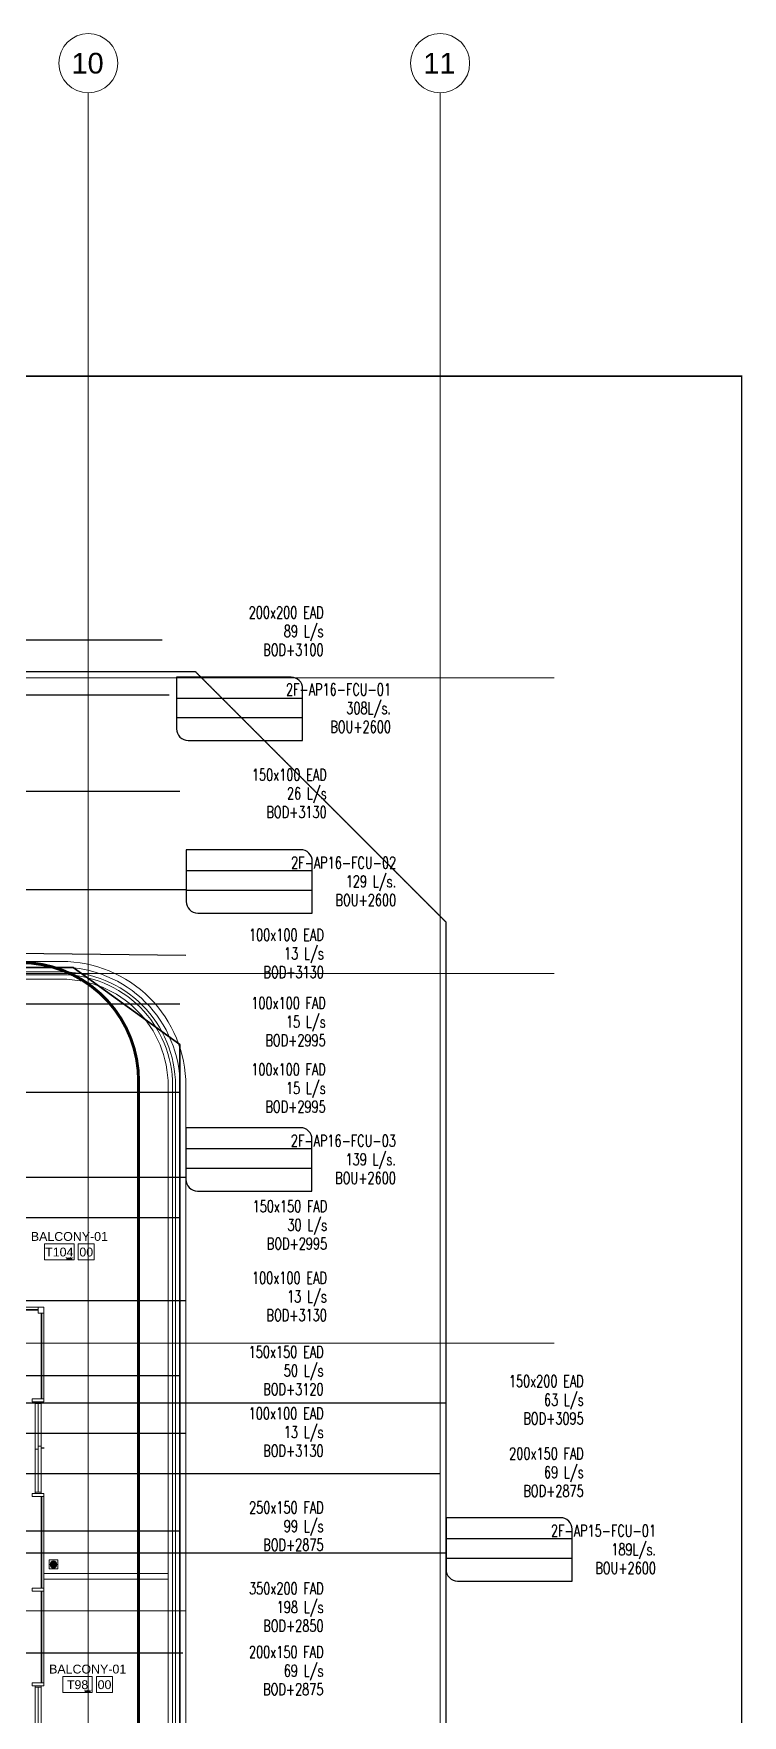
# Model space of a CAD drawing. Header units: millimetres. Extents: x -9226 to 166212, y -13 to 97274.
# Drawn here: x 48025 to 60013, y 68828 to 97274 of the extents above; entities that cross this region are included whole.
import ezdxf
from ezdxf.enums import TextEntityAlignment as Align

# ---------------------------------------------------------------- set-up
doc = ezdxf.new("R2010")
doc.units = ezdxf.units.MM
for name, pattern in [('23491-A-XR-GRID$0$23288-XR-Unit GRIDS$0$CENTER2', [28.575, 19.05, -3.175, 3.175, -3.175]), ('23491-GN-XR-PLOT LIMIT$0$DASHED', [0.75, 0.5, -0.25]), ('23491-GN-XR-PLOT LIMIT$0$PHANTOM2', [1.25, 0.625, -0.125, 0.125, -0.125, 0.125, -0.125]), ('23491-XR-AR-2ND FLOOR PLAN$0$1290A0 sheet$0$AUDIT_D_051024121621-1', [0])]:
    doc.linetypes.add(name, pattern=pattern)
doc.layers.get('0').update_dxf_attribs({"color": 8})
doc.layers.get('Defpoints').update_dxf_attribs({"color": 8})
for name, color, linetype in [('0-AC TEXT', 7, 'Continuous'), ('1.INS', 8, 'Continuous'), ('1.STR', 8, 'Continuous'), ('23491-GN-XR-PLOT LIMIT$0$ARCADE', 8, 'Continuous'), ('23491-GN-XR-PLOT LIMIT$0$BUILDING', 8, 'Continuous'), ('23491-GN-XR-PLOT LIMIT$0$PODIUM', 8, 'Continuous'), ('23491-GN-XR-PLOT LIMIT$0$RETAIL', 8, 'Continuous'), ('23491-XR-AR-2ND FLOOR PLAN$0$NEC-DR-FIXTURES', 8, 'Continuous'), ('cloud', 15, 'Continuous'), ('FAD', 3, 'Continuous'), ('TAGGING', 7, 'Continuous'), ('VCD SHE', 7, 'Continuous')]:
    doc.layers.add(name, color=color, linetype=linetype)
for name, color, linetype, lineweight in [('1.TAGGING', 7, 'Continuous', 5), ('1.XREF', 8, 'Continuous', 9), ('23491-A-XR-GRID$0$G-ANNO-GRID', 8, '23491-A-XR-GRID$0$23288-XR-Unit GRIDS$0$CENTER2', 0), ('23491-A-XR-GRID$0$G-ANNO-GRID-IDEN @ 100', 8, 'Continuous', 15), ('23491-GN-XR-PLOT LIMIT$0$G-ANNO-TTLB', 8, 'Continuous', 5), ('23491-XR-AR-2ND FLOOR PLAN$0$23491-XR-AR-TYP FLOOR 2ND TO 18TH$0$23491-XR-AR-TYP-FLOOR$0$A-FLOR-HRAL', 8, 'Continuous', 15), ('23491-XR-AR-2ND FLOOR PLAN$0$23491-XR-AR-TYP FLOOR 2ND TO 18TH$0$23491-XR-AR-TYP-FLOOR$0$A-FLOR-PN00', 8, 'Continuous', 5), ('23491-XR-AR-2ND FLOOR PLAN$0$23491-XR-AR-TYP FLOOR 2ND TO 18TH$0$23491-XR-AR-TYP-FLOOR$0$A-FLOR-PN01', 8, 'Continuous', 9), ('23491-XR-AR-2ND FLOOR PLAN$0$23491-XR-AR-TYP-FLOOR$0$A-Glaz-Sill', 8, 'Continuous', 5), ('23491-XR-AR-2ND FLOOR PLAN$0$23491-XR-AR-TYP-FLOOR$0$A-GLAZ-WNDO', 8, 'Continuous', 13), ('23491-XR-AR-2ND FLOOR PLAN$0$23491-XR-AR-TYP-FLOOR$0$A-WALL-CAVI', 8, 'Continuous', 15), ('23491-XR-AR-2ND FLOOR PLAN$0$A-ANNO-DIMS', 8, 'Continuous', 5), ('23491-XR-AR-2ND FLOOR PLAN$0$A-FLOR-IDEN', 8, 'Continuous', 9), ('23491-XR-AR-2ND FLOOR PLAN$0$A-FLOR-IDEN @ 10', 8, 'Continuous', 9), ('23491-XR-AR-2ND FLOOR PLAN$0$A-FLOR-IDEN @ 100', 8, 'Continuous', 9), ('23491-XR-AR-2ND FLOOR PLAN$0$A-FLOR-IDEN @ 5', 8, 'Continuous', 9), ('23491-XR-AR-2ND FLOOR PLAN$0$A-FLOR-IDEN @ 8', 8, 'Continuous', 9), ('23491-XR-AR-2ND FLOOR PLAN$0$A-WALL-CAVI', 8, 'Continuous', 15), ('23491-XR-AR-2ND FLOOR PLAN$0$NEC- Glass', 8, 'Continuous', 5), ('A-ANNO-DIMS', 8, 'Continuous', 9), ('MH SLAB', 15, 'Continuous', 0)]:
    doc.layers.add(name, color=color, linetype=linetype, lineweight=lineweight)
doc.styles.add('23491-A-XR-GRID$0$SDC-TEXT', font='arial.ttf')
doc.styles.add('23491-XR-AR-2ND FLOOR PLAN$0$SDC-TEXT_4_2', font='arial.ttf')
doc.styles.add('ROMANS', font='isocp.shx', dxfattribs={"width": 0.8})
doc.styles.add('ROMANS100', font='romans.shx', dxfattribs={"width": 0.7, "height": 100})
doc.styles.get("Standard").update_dxf_attribs({"font": 'romans.shx', "height": 200})
doc.dimstyles.new('ISO-25', dxfattribs={"dimtxt": 200, "dimasz": 150, "dimexe": 1.25, "dimexo": 0.625, "dimgap": 1, "dimtad": 1, "dimtoh": 1, "dimdec": 0, "dimrnd": 5, "dimtxsty": 'Standard', "dimcen": 2.5, "dimclrd": 256, "dimclre": 256, "dimclrt": 7, "dimadec": 0, "dimazin": 0, "dimtfac": 1, "dimtdec": 0, "dimtix": 1, "dimtmove": 2, "dimatfit": 3, "dimfxl": 1, "dimarcsym": 1})
doc.dimstyles.new('JSE', dxfattribs={"dimtxt": 50, "dimasz": 150, "dimexe": 0.18, "dimexo": 0.0625, "dimgap": 50, "dimtad": 0, "dimdec": 0, "dimrnd": 5, "dimzin": 0, "dimdsep": 46, "dimtxsty": 'ROMANS', "dimcen": 0.09, "dimclrd": 7, "dimclre": 7, "dimclrt": 7, "dimadec": 0, "dimazin": 0, "dimtfac": 1, "dimtdec": 0, "dimtofl": 0, "dimtmove": 0, "dimatfit": 3, "dimfxl": 1, "dimtolj": 1, "dimtzin": 0, "dimarcsym": 1})
doc.dimstyles.new('JSE-1.25', dxfattribs={"dimtxt": 200, "dimasz": 150, "dimexe": 0.18, "dimexo": 0.0625, "dimgap": 20, "dimtad": 1, "dimdec": 0, "dimrnd": 5, "dimzin": 0, "dimdsep": 46, "dimtxsty": 'ROMANS', "dimcen": 0.09, "dimclrd": 256, "dimclre": 256, "dimclrt": 7, "dimadec": 0, "dimazin": 0, "dimtfac": 1, "dimtdec": 0, "dimtofl": 0, "dimtmove": 0, "dimatfit": 3, "dimfxl": 1, "dimtolj": 1, "dimtzin": 0, "dimarcsym": 0})

# ---------------------------------------------------------------- blocks, each defined once
blk = doc.blocks.new('23491-XR-AR-2ND FLOOR PLAN$0$A$C1cb4348e')
at = {"layer": '23491-XR-AR-2ND FLOOR PLAN$0$23491-XR-AR-TYP-FLOOR$0$A-Glaz-Sill', "color": 8}
for p, q in [((100, 800), (100, 1525)), ((0, 750), (0, 25))]:
    blk.add_line(p, q, dxfattribs=at)
at = {"layer": '23491-XR-AR-2ND FLOOR PLAN$0$NEC- Glass', "color": 8}
for points in [[(100, 1550), (100, 1525), (0, 1525), (0, 1550)], [(0, 1525), (0, 750), (50, 750), (50, 1525)], [(50, 25), (50, 800), (100, 800), (100, 25)], [(100, 0), (100, 25), (0, 25), (0, 0)]]:
    blk.add_lwpolyline(points, close=True, dxfattribs=at)
at = {"layer": 'Defpoints', "color": 8}
blk.add_line((100, 775), (154, 775), dxfattribs=at)
blk = doc.blocks.new('23491-XR-AR-2ND FLOOR PLAN$0$A$C9ab14087')
at = {"layer": '23491-XR-AR-2ND FLOOR PLAN$0$23491-XR-AR-TYP-FLOOR$0$A-Glaz-Sill', "color": 8}
for p, q in [((-150, -2950, 0), (550, -2950, 0)), ((650, -4500, 0), (650, -3050, 0)), ((650, -6150, 0), (650, -7700, 0)), ((650, -9300, 0), (650, -7750, 0))]:
    blk.add_line(p, q, dxfattribs=at)
at = {"layer": '23491-XR-AR-2ND FLOOR PLAN$0$23491-XR-AR-TYP-FLOOR$0$A-GLAZ-WNDO', "color": 8}
for points in [[(650, -2950), (550, -2950), (550, -3050), (650, -3050)], [(650, -4500), (650, -4550), (450, -4550), (450, -4500)], [(650, -6150), (650, -6100), (450, -6100), (450, -6150)], [(650, -7750), (650, -7700), (450, -7700), (450, -7750)], [(650, -9350), (650, -9300), (450, -9300), (450, -9350)]]:
    blk.add_lwpolyline(points, close=True, dxfattribs=at)
at = {"layer": '23491-XR-AR-2ND FLOOR PLAN$0$NEC- Glass', "color": 8}
for p, q in [((-150, -2986, 0), (550, -2986, 0)), ((-150, -3000, 0), (550, -3000, 0)), ((600, -4500), (600, -3050, 0)), ((614, -4500), (614, -3050, 0)), ((600, -6150), (600, -7700)), ((614, -6150), (614, -7700)), ((600, -9300), (600, -7750)), ((614, -9300), (614, -7750))]:
    blk.add_line(p, q, dxfattribs=at)
at = {"layer": '23491-XR-AR-2ND FLOOR PLAN$0$A-ANNO-DIMS', "color": 8}
for p in [(500, -6100), (500, -10900)]:
    blk.add_blockref('23491-XR-AR-2ND FLOOR PLAN$0$A$C1cb4348e', p, dxfattribs=at)
blk = doc.blocks.new('*U507')
at = {"color": 8, "linetype": 'ByBlock'}
for points in [[(1.3, 0), (-7, 0), (-7, 4.5), (1.3, 4.5)], [(2.5, 0), (7, 0), (7, 4.5), (2.5, 4.5)]]:
    blk.add_lwpolyline(points, close=True, dxfattribs=at)
at = {"color": 8, "linetype": 'ByBlock', "style": '23491-XR-AR-2ND FLOOR PLAN$0$SDC-TEXT_4_2'}
for tag, p in [('ROOM-NAME-2', (0, 9.95)), ('ROOM-NAME-1', (0, 6.6)), ('ROOM-NO.', (-2.85, 2.2)), ('ROOM-FINISH', (4.75, 2.2))]:
    blk.add_attdef(tag, text='', height=2.5, dxfattribs=at).set_placement(p, align=Align.MIDDLE_CENTER)
blk = doc.blocks.new('*U781')
at = {"layer": '23491-XR-AR-2ND FLOOR PLAN$0$A-FLOR-IDEN @ 10', "color": 8}
ref = blk.add_blockref('*U507', (48939, 69215), dxfattribs=dict(at, xscale=5.999999999999999, yscale=5.999999999999999, zscale=5.999999999999999))
ref.add_attrib('ROOM-NO.', 'T98', dxfattribs={"layer": '0', "color": 0, "linetype": 'ByBlock', "height": 15, "style": '23491-XR-AR-2ND FLOOR PLAN$0$SDC-TEXT_4_2'}).set_placement((48922, 69229), align=Align.MIDDLE_CENTER)
ref.add_attrib('ROOM-FINISH', '00', dxfattribs={"layer": '0', "color": 0, "linetype": 'ByBlock', "height": 15, "style": '23491-XR-AR-2ND FLOOR PLAN$0$SDC-TEXT_4_2'}).set_placement((48967, 69229), align=Align.MIDDLE_CENTER)
ref.add_attrib('ROOM-NAME-1', 'BALCONY-01', dxfattribs={"layer": '0', "color": 0, "linetype": 'ByBlock', "height": 15, "style": '23491-XR-AR-2ND FLOOR PLAN$0$SDC-TEXT_4_2'}).set_placement((48939, 69255), align=Align.MIDDLE_CENTER)
at = {"layer": '23491-XR-AR-2ND FLOOR PLAN$0$A-FLOR-IDEN @ 100', "color": 8}
ref = blk.add_blockref('*U507', (48939, 69215), dxfattribs=dict(at, xscale=60, yscale=60, zscale=60))
ref.add_attrib('ROOM-NO.', 'T98', dxfattribs={"layer": '0', "color": 0, "linetype": 'ByBlock', "height": 150, "style": '23491-XR-AR-2ND FLOOR PLAN$0$SDC-TEXT_4_2'}).set_placement((48768, 69347), align=Align.MIDDLE_CENTER)
ref.add_attrib('ROOM-FINISH', '00', dxfattribs={"layer": '0', "color": 0, "linetype": 'ByBlock', "height": 150, "style": '23491-XR-AR-2ND FLOOR PLAN$0$SDC-TEXT_4_2'}).set_placement((49224, 69347), align=Align.MIDDLE_CENTER)
ref.add_attrib('ROOM-NAME-1', 'BALCONY-01', dxfattribs={"layer": '0', "color": 0, "linetype": 'ByBlock', "height": 150, "style": '23491-XR-AR-2ND FLOOR PLAN$0$SDC-TEXT_4_2'}).set_placement((48939, 69611), align=Align.MIDDLE_CENTER)
at = {"layer": '23491-XR-AR-2ND FLOOR PLAN$0$A-FLOR-IDEN @ 5', "color": 8}
ref = blk.add_blockref('*U507', (48939, 69215), dxfattribs=dict(at, xscale=3, yscale=3, zscale=3))
ref.add_attrib('ROOM-NO.', 'T98', dxfattribs={"layer": '0', "color": 0, "linetype": 'ByBlock', "height": 7.5, "style": '23491-XR-AR-2ND FLOOR PLAN$0$SDC-TEXT_4_2'}).set_placement((48930, 69222), align=Align.MIDDLE_CENTER)
ref.add_attrib('ROOM-FINISH', '00', dxfattribs={"layer": '0', "color": 0, "linetype": 'ByBlock', "height": 7.5, "style": '23491-XR-AR-2ND FLOOR PLAN$0$SDC-TEXT_4_2'}).set_placement((48953, 69222), align=Align.MIDDLE_CENTER)
ref.add_attrib('ROOM-NAME-1', 'BALCONY-01', dxfattribs={"layer": '0', "color": 0, "linetype": 'ByBlock', "height": 7.5, "style": '23491-XR-AR-2ND FLOOR PLAN$0$SDC-TEXT_4_2'}).set_placement((48939, 69235), align=Align.MIDDLE_CENTER)
at = {"layer": '23491-XR-AR-2ND FLOOR PLAN$0$A-FLOR-IDEN @ 8', "color": 8}
ref = blk.add_blockref('*U507', (48939, 69215), dxfattribs=dict(at, xscale=4.8, yscale=4.8, zscale=4.8))
ref.add_attrib('ROOM-NO.', 'T98', dxfattribs={"layer": '0', "color": 0, "linetype": 'ByBlock', "height": 12, "style": '23491-XR-AR-2ND FLOOR PLAN$0$SDC-TEXT_4_2'}).set_placement((48925, 69226), align=Align.MIDDLE_CENTER)
ref.add_attrib('ROOM-FINISH', '00', dxfattribs={"layer": '0', "color": 0, "linetype": 'ByBlock', "height": 12, "style": '23491-XR-AR-2ND FLOOR PLAN$0$SDC-TEXT_4_2'}).set_placement((48962, 69226), align=Align.MIDDLE_CENTER)
ref.add_attrib('ROOM-NAME-1', 'BALCONY-01', dxfattribs={"layer": '0', "color": 0, "linetype": 'ByBlock', "height": 12, "style": '23491-XR-AR-2ND FLOOR PLAN$0$SDC-TEXT_4_2'}).set_placement((48939, 69247), align=Align.MIDDLE_CENTER)
blk = doc.blocks.new('*U788')
at = {"layer": '23491-XR-AR-2ND FLOOR PLAN$0$A-FLOR-IDEN @ 10', "color": 8}
ref = blk.add_blockref('*U507', (48630, 76533), dxfattribs=dict(at, xscale=5.999999999999999, yscale=5.999999999999999, zscale=5.999999999999999))
ref.add_attrib('ROOM-NO.', 'T104', dxfattribs={"layer": '0', "color": 0, "linetype": 'ByBlock', "height": 15, "style": '23491-XR-AR-2ND FLOOR PLAN$0$SDC-TEXT_4_2'}).set_placement((48613, 76546), align=Align.MIDDLE_CENTER)
ref.add_attrib('ROOM-FINISH', '00', dxfattribs={"layer": '0', "color": 0, "linetype": 'ByBlock', "height": 15, "style": '23491-XR-AR-2ND FLOOR PLAN$0$SDC-TEXT_4_2'}).set_placement((48659, 76546), align=Align.MIDDLE_CENTER)
ref.add_attrib('ROOM-NAME-1', 'BALCONY-01', dxfattribs={"layer": '0', "color": 0, "linetype": 'ByBlock', "height": 15, "style": '23491-XR-AR-2ND FLOOR PLAN$0$SDC-TEXT_4_2'}).set_placement((48630, 76573), align=Align.MIDDLE_CENTER)
at = {"layer": '23491-XR-AR-2ND FLOOR PLAN$0$A-FLOR-IDEN @ 100', "color": 8}
ref = blk.add_blockref('*U507', (48630, 76533), dxfattribs=dict(at, xscale=60, yscale=60, zscale=60))
ref.add_attrib('ROOM-NO.', 'T104', dxfattribs={"layer": '0', "color": 0, "linetype": 'ByBlock', "height": 150, "style": '23491-XR-AR-2ND FLOOR PLAN$0$SDC-TEXT_4_2'}).set_placement((48459, 76665), align=Align.MIDDLE_CENTER)
ref.add_attrib('ROOM-FINISH', '00', dxfattribs={"layer": '0', "color": 0, "linetype": 'ByBlock', "height": 150, "style": '23491-XR-AR-2ND FLOOR PLAN$0$SDC-TEXT_4_2'}).set_placement((48915, 76665), align=Align.MIDDLE_CENTER)
ref.add_attrib('ROOM-NAME-1', 'BALCONY-01', dxfattribs={"layer": '0', "color": 0, "linetype": 'ByBlock', "height": 150, "style": '23491-XR-AR-2ND FLOOR PLAN$0$SDC-TEXT_4_2'}).set_placement((48630, 76929), align=Align.MIDDLE_CENTER)
at = {"layer": '23491-XR-AR-2ND FLOOR PLAN$0$A-FLOR-IDEN @ 5', "color": 8}
ref = blk.add_blockref('*U507', (48630, 76533), dxfattribs=dict(at, xscale=3, yscale=3, zscale=3))
ref.add_attrib('ROOM-NO.', 'T104', dxfattribs={"layer": '0', "color": 0, "linetype": 'ByBlock', "height": 7.5, "style": '23491-XR-AR-2ND FLOOR PLAN$0$SDC-TEXT_4_2'}).set_placement((48622, 76540), align=Align.MIDDLE_CENTER)
ref.add_attrib('ROOM-FINISH', '00', dxfattribs={"layer": '0', "color": 0, "linetype": 'ByBlock', "height": 7.5, "style": '23491-XR-AR-2ND FLOOR PLAN$0$SDC-TEXT_4_2'}).set_placement((48645, 76540), align=Align.MIDDLE_CENTER)
ref.add_attrib('ROOM-NAME-1', 'BALCONY-01', dxfattribs={"layer": '0', "color": 0, "linetype": 'ByBlock', "height": 7.5, "style": '23491-XR-AR-2ND FLOOR PLAN$0$SDC-TEXT_4_2'}).set_placement((48630, 76553), align=Align.MIDDLE_CENTER)
at = {"layer": '23491-XR-AR-2ND FLOOR PLAN$0$A-FLOR-IDEN @ 8', "color": 8}
ref = blk.add_blockref('*U507', (48630, 76533), dxfattribs=dict(at, xscale=4.8, yscale=4.8, zscale=4.8))
ref.add_attrib('ROOM-NO.', 'T104', dxfattribs={"layer": '0', "color": 0, "linetype": 'ByBlock', "height": 12, "style": '23491-XR-AR-2ND FLOOR PLAN$0$SDC-TEXT_4_2'}).set_placement((48617, 76544), align=Align.MIDDLE_CENTER)
ref.add_attrib('ROOM-FINISH', '00', dxfattribs={"layer": '0', "color": 0, "linetype": 'ByBlock', "height": 12, "style": '23491-XR-AR-2ND FLOOR PLAN$0$SDC-TEXT_4_2'}).set_placement((48653, 76544), align=Align.MIDDLE_CENTER)
ref.add_attrib('ROOM-NAME-1', 'BALCONY-01', dxfattribs={"layer": '0', "color": 0, "linetype": 'ByBlock', "height": 12, "style": '23491-XR-AR-2ND FLOOR PLAN$0$SDC-TEXT_4_2'}).set_placement((48630, 76565), align=Align.MIDDLE_CENTER)
blk = doc.blocks.new('23491-GN-XR-PLOT LIMIT')
at = {"layer": '23491-GN-XR-PLOT LIMIT$0$ARCADE', "color": 8}
blk.add_lwpolyline([(48272, 23526, 0.000496), (5000, 16088), (5000, 11014, -0.000526), (50902, 18902), (55000, 23715), (55000, 82244), (50764, 86480), (9265, 86480), (5000, 82215), (5000, 81480), (48693, 81480), (50500, 80173), (50500, 25555)], format="xyb", close=True, dxfattribs=at)
at = {"layer": '23491-GN-XR-PLOT LIMIT$0$BUILDING', "color": 8, "linetype": '23491-GN-XR-PLOT LIMIT$0$DASHED', "ltscale": 15, "flags": 128}
blk.add_lwpolyline([(48693, 81480), (11336, 81480), (10000, 80144), (10000, 6804, -0.000414), (46066, 13003), (50500, 17624), (50500, 80173)], format="xyb", close=True, dxfattribs=at)
at = {"layer": '23491-GN-XR-PLOT LIMIT$0$G-ANNO-TTLB', "color": 8, "linetype": '23491-GN-XR-PLOT LIMIT$0$PHANTOM2', "ltscale": 25, "const_width": 25, "flags": 128}
blk.add_lwpolyline([(60000, 91480), (0, 91480), (0, 0, -0.000688), (60000, 10310)], format="xyb", close=True, dxfattribs=at)
at = {"layer": '23491-GN-XR-PLOT LIMIT$0$PODIUM', "color": 8, "linetype": '23491-GN-XR-PLOT LIMIT$0$DASHED', "ltscale": 15, "flags": 128}
blk.add_lwpolyline([(5000, 82215), (5000, 11014, -0.000526), (50902, 18902), (55000, 23715), (55000, 82244), (50764, 86480), (9265, 86480)], format="xyb", close=True, dxfattribs=at)
blk.add_lwpolyline([(5000, 82215), (5000, 11014, -0.000526), (50902, 18902), (55000, 23715), (55000, 82244), (50764, 86480), (9265, 86480)], format="xyb", close=True, dxfattribs=at)
at = {"layer": '23491-GN-XR-PLOT LIMIT$0$RETAIL', "color": 8}
blk.add_lwpolyline([(48272, 23526), (50500, 25555), (50500, 80173), (48693, 81480), (5000, 81480), (5000, 71480), (40000, 71480), (40000, 32256, 0.000401), (5000, 26237), (5000, 16088, -0.000496)], format="xyb", close=True, dxfattribs=at)
blk = doc.blocks.new('23491-XR-AR-2ND FLOOR PLAN$0$A$C09286910')
at = {"layer": '23491-XR-AR-2ND FLOOR PLAN$0$NEC-DR-FIXTURES', "color": 8}
for p, q in [((-0.049, -0.025), (-0.049, 0.025)), ((-0.033, -0.044), (-0.033, 0.044)), ((-0.016, -0.053), (-0.016, 0.053)), ((0, -0.055), (0, 0.055)), ((0.016, -0.053), (0.016, 0.053)), ((0.033, -0.044), (0.033, 0.044)), ((0.049, -0.025), (0.049, 0.025))]:
    blk.add_line(p, q, dxfattribs=at)
at = {"layer": '23491-XR-AR-2ND FLOOR PLAN$0$NEC-DR-FIXTURES', "color": 8, "lineweight": 0, "ltscale": 0.5}
blk.add_lwpolyline([(-0.075, -0.075), (0.075, -0.075), (0.075, 0.075), (-0.075, 0.075)], close=True, dxfattribs=at)
at = {"layer": '23491-XR-AR-2ND FLOOR PLAN$0$NEC-DR-FIXTURES', "color": 8, "linetype": 'ByBlock'}
blk.add_circle((0, 0), 0.055, dxfattribs=at)
blk = doc.blocks.new('23491-XR-AR-2ND FLOOR PLAN')
at = {"layer": '23491-XR-AR-2ND FLOOR PLAN$0$23491-XR-AR-TYP FLOOR 2ND TO 18TH$0$23491-XR-AR-TYP-FLOOR$0$A-FLOR-HRAL', "color": 8}
for points in [[(43850, 81405), (48500, 81405, -0.414214), (50425, 79480), (50425, 19058)], [(43850, 81355), (48500, 81355, -0.414214), (50375, 79480), (50375, 19050)]]:
    blk.add_lwpolyline(points, format="xyb", dxfattribs=at)
at = {"layer": '23491-XR-AR-2ND FLOOR PLAN$0$23491-XR-AR-TYP FLOOR 2ND TO 18TH$0$23491-XR-AR-TYP-FLOOR$0$A-FLOR-PN00', "color": 8}
blk.add_lwpolyline([(29250, 81580), (48500, 81580, -0.414214), (50600, 79480), (50600, 18944, -0.209971), (49953, 17471), (44238, 12872)], format="xyb", dxfattribs=at)
at = {"layer": '23491-XR-AR-2ND FLOOR PLAN$0$23491-XR-AR-TYP FLOOR 2ND TO 18TH$0$23491-XR-AR-TYP-FLOOR$0$A-FLOR-PN01', "color": 8}
for points in [[(43850, 81480), (48500, 81480, -0.414214), (50500, 79480), (50500, 18868)], [(43850, 81280), (48500, 81280, -0.414214), (50300, 79480), (50300, 19037)]]:
    blk.add_lwpolyline(points, format="xyb", dxfattribs=at)
at = {"layer": '23491-XR-AR-2ND FLOOR PLAN$0$23491-XR-AR-TYP-FLOOR$0$A-WALL-CAVI', "color": 8}
blk.add_lwpolyline([(48200, 71230), (50300, 71230), (50300, 71130), (48200, 71130)], dxfattribs=at)
at = {"layer": '23491-XR-AR-2ND FLOOR PLAN$0$A-WALL-CAVI', "color": 8}
blk.add_lwpolyline([(48200, 71230), (50300, 71230), (50300, 71130), (48200, 71130)], dxfattribs=at)
at = {"layer": '23491-XR-AR-2ND FLOOR PLAN$0$A-ANNO-DIMS', "color": 8}
blk.add_blockref('23491-XR-AR-2ND FLOOR PLAN$0$A$C9ab14087', (47550, 78680), dxfattribs=at)
at = {"layer": '23491-XR-AR-2ND FLOOR PLAN$0$A-FLOR-IDEN'}
for name in ['*U788', '*U781']:
    blk.add_blockref(name, (0, 0), dxfattribs=at)
at = {"layer": '23491-XR-AR-2ND FLOOR PLAN$0$A-WALL-CAVI', "color": 8}
blk.add_blockref('23491-GN-XR-PLOT LIMIT', (0, 0), dxfattribs=at)
at = {"layer": '23491-XR-AR-2ND FLOOR PLAN$0$NEC-DR-FIXTURES', "color": 8, "linetype": '23491-XR-AR-2ND FLOOR PLAN$0$1290A0 sheet$0$AUDIT_D_051024121621-1', "xscale": -1000.000000000006, "yscale": 1000.000000000006, "zscale": 999.9999999999999, "rotation": 90}
blk.add_blockref('23491-XR-AR-2ND FLOOR PLAN$0$A$C09286910', (48362, 71381, 0), dxfattribs=at)
blk = doc.blocks.new('*U502')
at = {"color": 8, "linetype": 'ByBlock'}
blk.add_circle((0, 5), 5, dxfattribs=at)
at = {"color": 8, "linetype": 'ByBlock', "style": '23491-A-XR-GRID$0$SDC-TEXT'}
blk.add_attdef('GD_REF', text='', height=3.5, dxfattribs=at).set_placement((0, 5), align=Align.MIDDLE_CENTER)
blk = doc.blocks.new('23491-A-XR-GRID')
at = {"layer": '23491-A-XR-GRID$0$G-ANNO-GRID', "color": 8, "ltscale": 0.5}
for p, q in [((48950, 96274), (48950, 35129)), ((54900, 96274), (54900, 2246)), ((-8076, 86375, 0), (56828, 86375, 0)), ((-8076, 81375, 0), (56828, 81375, 0)), ((-8076, 75125, 0), (56828, 75125, 0))]:
    blk.add_line(p, q, dxfattribs=at)
at = {"layer": '23491-A-XR-GRID$0$G-ANNO-GRID-IDEN @ 100', "color": 8}
ref = blk.add_blockref('*U502', (48950, 96274), dxfattribs=dict(at, xscale=-100, yscale=100, zscale=100))
ref.add_attrib('000', '10', dxfattribs={"layer": '0', "color": 8, "linetype": 'ByBlock', "height": 350, "style": '23491-A-XR-GRID$0$SDC-TEXT'}).set_placement((48938, 96774), align=Align.MIDDLE_CENTER)
ref = blk.add_blockref('*U502', (54900, 96274), dxfattribs=dict(at, xscale=-100, yscale=100, zscale=100))
ref.add_attrib('000', '11', dxfattribs={"layer": '0', "color": 8, "linetype": 'ByBlock', "height": 350, "style": '23491-A-XR-GRID$0$SDC-TEXT'}).set_placement((54888, 96774), align=Align.MIDDLE_CENTER)
blk = doc.blocks.new('XREF')
at = {"layer": 'A-ANNO-DIMS', "color": 8}
blk.add_blockref('23491-XR-AR-2ND FLOOR PLAN', (0, 0), dxfattribs=at)
blk.add_blockref('23491-A-XR-GRID', (0, 0))
blk = doc.blocks.new('I LOVE USTR')
at = {"layer": 'MH SLAB', "const_width": 50}
blk.add_lwpolyline([(43216, 17719), (44047, 12883, -0.093317), (43355, 12622), (12015, 7240, -0.414199), (10630, 8219), (9936, 12257), (11020, 12443), (9741, 19885), (10254, 19973), (10238, 20067), (12309, 20423), (10826, 29051, -0.414214), (11805, 30437), (26850, 33022), (26850, 34180), (27600, 34180), (27600, 79563, -0.414214), (29600, 81563), (37750, 81563), (47800, 81563, -0.414214), (49800, 79563), (49800, 18851), (43216, 17719)], format="xyb", dxfattribs=at)
blk = doc.blocks.new('A$C32d94600')
at = {"layer": 'cloud', "color": 15}
blk.add_blockref('I LOVE USTR', (-5100, -86376, 0), dxfattribs=at)
blk = doc.blocks.new('*U563')
at = {"layer": 'TAGGING', "color": 7, "linetype": 'Continuous', "extrusion": (0.017452, 2.537e-13, 0.999848)}
for p, q in [((1639, -276, -28), (0, -276, 0)), ((1639, -530, -28), (0, -530, 0))]:
    blk.add_line(p, q, dxfattribs=at)
blk.add_lwpolyline([(0, -1489), (0, 0), (-673, 0, 0.414214), (-823, -150), (-823, -1639), (-150, -1639, 0.414214)], format="xyb", close=True, dxfattribs=at)

msp = doc.modelspace()

# ---------------------------------------------------------------- block references
at = {"layer": '1.STR'}
msp.add_blockref('A$C32d94600', (5100, 86375.3), dxfattribs=at)

# ---------------------------------------------------------------- next in the draw order: block references
at = {"layer": '1.XREF'}
msp.add_blockref('XREF', (0, 0), dxfattribs=at)

# ---------------------------------------------------------------- next in the draw order: linework, layer by layer
at = {"layer": '1.INS', "color": 7, "elevation": -0.1}
msp.add_lwpolyline([(42501.6, 79306.2), (42501.6, 80862.7), (50500, 80862.7)], dxfattribs=at)
at = {"layer": '1.INS', "color": 7}
msp.add_lwpolyline([(42739.7, 76792.4), (42739.7, 75842.9), (50600, 75842.9)], dxfattribs=at)
at = {"layer": 'FAD', "color": 7}
for points, elevation in [([(41930, 78741.9), (41942.8, 81786.9), (50600, 81688.2)], 0), ([(40150, 73603.1), (50600, 73603.1)], -0.1)]:
    msp.add_lwpolyline(points, dxfattribs=dict(at, elevation=elevation))

# ---------------------------------------------------------------- next in the draw order: block references
at = {"layer": '1.TAGGING', "xscale": 1.301204819277108, "yscale": 1.301204819277108, "zscale": 1.301204819277108}
for p in [(50442.9, 86389.1, 0), (50605.3, 83469.9, 0), (50600.7, 78768.1, 0), (55000, 72171, 0)]:
    msp.add_blockref('*U563', p, dxfattribs=at)

# ---------------------------------------------------------------- next in the draw order: texts
at = {"layer": '0-AC TEXT', "char_height": 200, "attachment_point": 3, "line_spacing_factor": 0.946776, "style": 'ROMANS100'}
for s, insert, width in [('200x200 EAD\\P89 L/s\\PBOD+3100', (52928.7, 87581.8), 2328.667), ('2F-AP16-FCU-01\\P308L/s. \\PBOU+2600', (54069.1, 86280.9, -36.5), 3514.266), ('150x100 EAD\\P26 L/s\\PBOD+3130', (52982.1, 84838.7), 2328.667), ('2F-AP16-FCU-02\\P129 L/s. \\PBOU+2600', (54156.6, 83350.2, -12.8), 3514.266), ('100x100 EAD\\P13 L/s\\PBOD+3130', (52932.9, 82131.1), 2328.667), ('100x100 FAD\\P15 L/s\\PBOD+2995', (52965.5, 80977.2, -65.1), 2328.667), ('100x100 FAD\\P15 L/s\\PBOD+2995', (52965.5, 79855, -65.1), 2328.667), ('2F-AP16-FCU-03\\P139 L/s. \\PBOU+2600', (54152, 78648.4, -12.8), 3514.266), ('150x150 FAD\\P30 L/s\\PBOD+2995', (52989.3, 77538.3, -65.1), 2328.667), ('100x100 EAD\\P13 L/s\\PBOD+3130', (52984.3, 76328.2), 2328.667), ('150x150 EAD\\P50 L/s\\PBOD+3120', (52928.7, 75074.9, -0.1), 2328.667), ('150x200 EAD\\P63 L/s\\PBOD+3095', (57328.7, 74581.4), 2328.667), ('100x100 EAD\\P13 L/s\\PBOD+3130', (52928.7, 74036.2), 2328.667), ('200x150 FAD\\P69 L/s\\PBOD+2875', (57328.7, 73355.7), 2328.667), ('250x150 FAD\\P99 L/s\\PBOD+2875', (52928.7, 72444.6, 0), 2328.667), ('2F-AP15-FCU-01\\P189L/s. \\PBOU+2600', (58551.3, 72051.3, -12.8), 3514.266), ('350x200 FAD\\P198 L/s\\PBOD+2850', (52928.7, 71075.4, 0), 2328.667), ('200x150 FAD\\P69 L/s\\PBOD+2875', (52927, 69999.9), 2328.667)]:
    msp.add_mtext(s, dxfattribs=dict(at, insert=insert, width=width))

# ---------------------------------------------------------------- next in the draw order: leaders
at = {"layer": '1.INS'}
for points in [[(42255.1, 77248.9), (50500, 77248.9)], [(40680.7, 69885.5), (50548.2, 69885.5)]]:
    msp.add_leader(points, dimstyle='JSE', override={"dimgap": 50, "dimtad": 0}, dxfattribs=at)
at = {"layer": '1.TAGGING', "color": 6}
msp.add_leader([(43313.3, 77932.4, 0), (50600.8, 77932.5, 0)], dimstyle='JSE-1.25', override={"dimgap": 20, "dimtad": 0}, dxfattribs=at)
at = {"layer": 'FAD'}
for points in [[(38320.7, 72130, -0.1), (38320.7, 87019.9, -0.1), (50196.2, 87019.9, -0.1)], [(39017.6, 74285.4), (39011.3, 86087.4), (50318.8, 86087.8)], [(41825.2, 80056.8, 0), (41824.7, 82799.3, 0), (50605.3, 82799.1, 0)], [(40550.1, 74159, 0), (40550.1, 74577.4, 0), (50500, 74577.4, 0)], [(40758.7, 73678.1, -0.1), (40758.7, 74117.1, -0.1), (55000, 74117.1, -0.1)], [(38899.2, 72917), (54900, 72917)], [(38885.4, 71355.1), (38885.4, 71948.2), (50500, 71948.2)], [(41882.4, 70378.6, 0), (41882.4, 71577.3, 0), (55000, 71577.3, 0)], [(38927.5, 70580, 0.1), (39298.1, 70580, 0.1), (50600, 70602.9, 0.1)]]:
    msp.add_leader(points, dimstyle='JSE', override={"dimgap": 50, "dimtad": 0}, dxfattribs=at)
at = {"layer": 'FAD', "color": 7}
msp.add_leader([(41075.2, 76189.3, -0.1), (41075.2, 84462, -0.1), (50498.3, 84462, -0.1)], dimstyle='JSE', override={"dimgap": 50, "dimtad": 0}, dxfattribs=at)
at = {"layer": 'VCD SHE'}
msp.add_leader([(42613.1, 78376.6, -0.1), (42613.1, 79368.4, -0.1), (50500, 79368.4, -0.1)], dimstyle='ISO-25', override={"dimgap": 1, "dimtad": 0}, dxfattribs=at)

doc.saveas('drawing.dxf')
